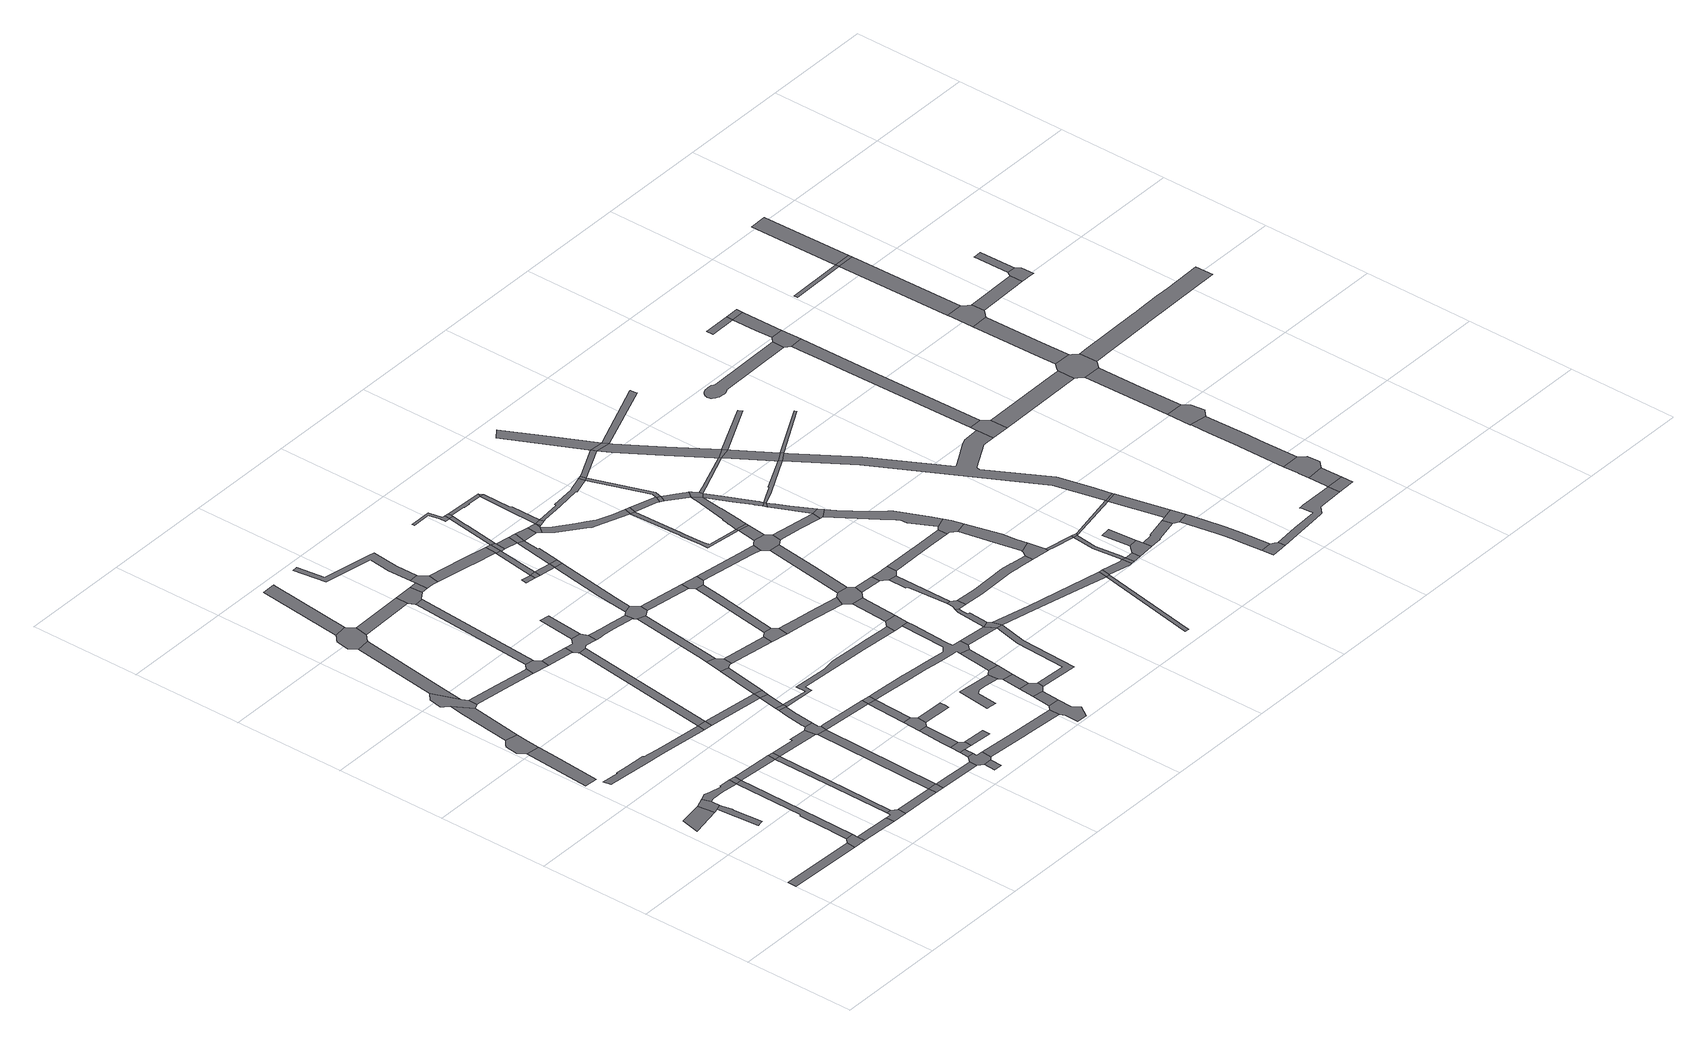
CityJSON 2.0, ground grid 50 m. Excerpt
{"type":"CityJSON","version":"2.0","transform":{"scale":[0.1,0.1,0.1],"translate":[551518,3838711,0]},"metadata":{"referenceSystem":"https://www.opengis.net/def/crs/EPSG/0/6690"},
"CityObjects":{
"road1":{"type":"Road","attributes":{"RoadStructureAttribute.sectionType":"1"},"geometry":[{"type":"MultiSurface","lod":"1","boundaries":[[[0,1,2,3,4]]]}]},
"road2":{"type":"Road","attributes":{"RoadStructureAttribute.sectionType":"1"},"geometry":[{"type":"MultiSurface","lod":"1","boundaries":[[[5,6,7,8]]]}]},
"road3":{"type":"Road","geometry":[{"type":"MultiSurface","lod":"1","boundaries":[[[9,10,11,12,13,14,15,16,17,18]]]}]},
"road4":{"type":"Road","geometry":[{"type":"MultiSurface","lod":"1","boundaries":[[[19,4,3,20,21,22]]]}]},
"road5":{"type":"Road","geometry":[{"type":"MultiSurface","lod":"1","boundaries":[[[23,5,8,18,17,24]]]}]},
"road6":{"type":"Road","attributes":{"RoadStructureAttribute.sectionType":"1"},"geometry":[{"type":"MultiSurface","lod":"1","boundaries":[[[25,26,27,28,29,30]]]}]},
"road7":{"type":"Road","geometry":[{"type":"MultiSurface","lod":"1","boundaries":[[[31,32,33,34,35,36,37,25,30,38,39]]]}]},
"road8":{"type":"Road","attributes":{"RoadStructureAttribute.sectionType":"1"},"geometry":[{"type":"MultiSurface","lod":"1","boundaries":[[[21,20,40,41]]]}]},
"road9":{"type":"Road","attributes":{"RoadStructureAttribute.sectionType":"1"},"geometry":[{"type":"MultiSurface","lod":"1","boundaries":[[[42,43,44,45,46,47,48,19,22,49,50]]]}]},
"road10":{"type":"Road","attributes":{"RoadStructureAttribute.sectionType":"1"},"geometry":[{"type":"MultiSurface","lod":"1","boundaries":[[[51,52,53,54,23,24,55,56,42,57]]]}]},
"road11":{"type":"Road","attributes":{"RoadStructureAttribute.sectionType":"1"},"geometry":[{"type":"MultiSurface","lod":"1","boundaries":[[[58,59,31,39,60]]]}]},
"road12":{"type":"Road","geometry":[{"type":"MultiSurface","lod":"1","boundaries":[[[57,42,50,61]]]}]},
"road13":{"type":"Road","geometry":[{"type":"MultiSurface","lod":"1","boundaries":[[[62,63,41,40,64,65,66,67]]]}]},
"road14":{"type":"Road","attributes":{"RoadStructureAttribute.sectionType":"1"},"geometry":[{"type":"MultiSurface","lod":"1","boundaries":[[[68,69,70,71,72,73,74,75,76,77,78,79,80,81,82]]]}]},
"road15":{"type":"Road","geometry":[{"type":"MultiSurface","lod":"1","boundaries":[[[83,84,85,86,87,88,89,58,60,90,91,92,93]]]}]},
"road16":{"type":"Road","attributes":{"RoadStructureAttribute.sectionType":"1"},"geometry":[{"type":"MultiSurface","lod":"1","boundaries":[[[94,61,50,95,96]]]}]},
"road17":{"type":"Road","attributes":{"RoadStructureAttribute.sectionType":"1"},"geometry":[{"type":"MultiSurface","lod":"1","boundaries":[[[95,97,62,67,98,99]]]}]},
"road18":{"type":"Road","attributes":{"RoadStructureAttribute.sectionType":"1"},"geometry":[{"type":"MultiSurface","lod":"1","boundaries":[[[100,66,65,101,102]]]}]},
"road19":{"type":"Road","attributes":{"RoadStructureAttribute.sectionType":"1"},"geometry":[{"type":"MultiSurface","lod":"1","boundaries":[[[103,104,105,83,93]]]}]},
"road20":{"type":"Road","geometry":[{"type":"MultiSurface","lod":"1","boundaries":[[[96,95,99,106]]]}]},
"road21":{"type":"Road","attributes":{"RoadStructureAttribute.sectionType":"1"},"geometry":[{"type":"MultiSurface","lod":"1","boundaries":[[[107,108,109,92,91,110,111,112]]]}]},
"road22":{"type":"Road","geometry":[{"type":"MultiSurface","lod":"1","boundaries":[[[102,101,113,114]]]}]},
"road23":{"type":"Road","geometry":[{"type":"MultiSurface","lod":"1","boundaries":[[[82,81,115,116]]]}]},
"road24":{"type":"Road","attributes":{"RoadStructureAttribute.sectionType":"1"},"geometry":[{"type":"MultiSurface","lod":"1","boundaries":[[[117,118,106,99,119,120]]]}]},
"road25":{"type":"Road","geometry":[{"type":"MultiSurface","lod":"1","boundaries":[[[121,122,123,124,125,126,127,128,129,130,105,104,131,132,133,134]]]}]},
"road26":{"type":"Road","attributes":{"RoadStructureAttribute.sectionType":"1"},"geometry":[{"type":"MultiSurface","lod":"1","boundaries":[[[135,102,114,136]]]}]},
"road27":{"type":"Road","attributes":{"RoadStructureAttribute.sectionType":"1"},"geometry":[{"type":"MultiSurface","lod":"1","boundaries":[[[137,138,139,114,113,140,141,142,143]]]}]},
"road28":{"type":"Road","geometry":[{"type":"MultiSurface","lod":"1","boundaries":[[[144,145,146,112,111,147,148,149,150]]]}]},
"road29":{"type":"Road","attributes":{"RoadStructureAttribute.sectionType":"1"},"geometry":[{"type":"MultiSurface","lod":"1","boundaries":[[[151,152,153,124,123]]]}]},
"road30":{"type":"Road","geometry":[{"type":"MultiSurface","lod":"1","boundaries":[[[154,120,119,135,136,155,156,157]]]}]},
"road31":{"type":"Road","attributes":{"RoadStructureAttribute.sectionType":"1"},"geometry":[{"type":"MultiSurface","lod":"1","boundaries":[[[116,115,158,159]]]}]},
"road32":{"type":"Road","attributes":{"RoadStructureAttribute.sectionType":"1"},"geometry":[{"type":"MultiSurface","lod":"1","boundaries":[[[160,82,116,161]]]}]},
"road33":{"type":"Road","attributes":{"RoadStructureAttribute.sectionType":"1"},"geometry":[{"type":"MultiSurface","lod":"1","boundaries":[[[162,163,164,165]]]}]},
"road34":{"type":"Road","attributes":{"RoadStructureAttribute.sectionType":"1"},"geometry":[{"type":"MultiSurface","lod":"1","boundaries":[[[166,167,168,169,154,157,170,171,172]]]}]},
"road35":{"type":"Road","geometry":[{"type":"MultiSurface","lod":"1","boundaries":[[[173,143,142,163,162,174,175,176,177]]]}]},
"road36":{"type":"Road","attributes":{"RoadStructureAttribute.sectionType":"1"},"geometry":[{"type":"MultiSurface","lod":"1","boundaries":[[[178,134,133,179,180]]]}]},
"road37":{"type":"Road","attributes":{"RoadStructureAttribute.sectionType":"1"},"geometry":[{"type":"MultiSurface","lod":"1","boundaries":[[[148,147,181,182,183]]]}]},
"road38":{"type":"Road","attributes":{"RoadStructureAttribute.sectionType":"1"},"geometry":[{"type":"MultiSurface","lod":"1","boundaries":[[[184,173,177,185]]]}]},
"road39":{"type":"Road","geometry":[{"type":"MultiSurface","lod":"1","boundaries":[[[186,166,172,187,188]]]}]},
"road40":{"type":"Road","attributes":{"RoadStructureAttribute.sectionType":"1"},"geometry":[{"type":"MultiSurface","lod":"1","boundaries":[[[189,190,144,150]]]}]},
"road41":{"type":"Road","geometry":[{"type":"MultiSurface","lod":"1","boundaries":[[[191,184,185,192,193,194]]]}]},
"road42":{"type":"Road","attributes":{"RoadStructureAttribute.sectionType":"1"},"geometry":[{"type":"MultiSurface","lod":"1","boundaries":[[[158,195,186,188,196,197]]]}]},
"road43":{"type":"Road","attributes":{"RoadStructureAttribute.sectionType":"1"},"geometry":[{"type":"MultiSurface","lod":"1","boundaries":[[[198,155,136,199,200,201]]]}]},
"road44":{"type":"Road","attributes":{"RoadStructureAttribute.sectionType":"1"},"geometry":[{"type":"MultiSurface","lod":"1","boundaries":[[[202,203,191,194,204]]]}]},
"road45":{"type":"Road","geometry":[{"type":"MultiSurface","lod":"1","boundaries":[[[159,158,197,205]]]}]},
"road46":{"type":"Road","geometry":[{"type":"MultiSurface","lod":"1","boundaries":[[[206,207,193,192]]]}]},
"road47":{"type":"Road","geometry":[{"type":"MultiSurface","lod":"1","boundaries":[[[208,209,183,182,210,160,161,211,212,213,214,215]]]}]},
"road48":{"type":"Road","geometry":[{"type":"MultiSurface","lod":"1","boundaries":[[[216,202,204,217,218,219,220]]]}]},
"road49":{"type":"Road","attributes":{"RoadStructureAttribute.sectionType":"1"},"geometry":[{"type":"MultiSurface","lod":"1","boundaries":[[[221,222,159,205,223]]]}]},
"road50":{"type":"Road","attributes":{"RoadStructureAttribute.sectionType":"1"},"geometry":[{"type":"MultiSurface","lod":"1","boundaries":[[[200,216,220,224]]]}]},
"road51":{"type":"Road","geometry":[{"type":"MultiSurface","lod":"1","boundaries":[[[225,178,180,226,227,190,189,228,229]]]}]},
"road52":{"type":"Road","geometry":[{"type":"MultiSurface","lod":"1","boundaries":[[[230,231,208,215]]]}]},
"road53":{"type":"Road","geometry":[{"type":"MultiSurface","lod":"1","boundaries":[[[201,200,224,232]]]}]},
"road54":{"type":"Road","geometry":[{"type":"MultiSurface","lod":"1","boundaries":[[[233,221,223,234,235,236,237]]]}]},
"road55":{"type":"Road","attributes":{"RoadStructureAttribute.sectionType":"1"},"geometry":[{"type":"MultiSurface","lod":"1","boundaries":[[[238,239,175,174,240,241,242,243]]]}]},
"road56":{"type":"Road","geometry":[{"type":"MultiSurface","lod":"1","boundaries":[[[244,245,246,218,217]]]}]},
"road57":{"type":"Road","attributes":{"RoadStructureAttribute.sectionType":"1"},"geometry":[{"type":"MultiSurface","lod":"1","boundaries":[[[247,248,225,229,249]]]}]},
"road58":{"type":"Road","attributes":{"RoadStructureAttribute.sectionType":"1"},"geometry":[{"type":"MultiSurface","lod":"1","boundaries":[[[250,251,252,253,254,255,256,257,258,259,260,261]]]}]},
"road59":{"type":"Road","attributes":{"RoadStructureAttribute.sectionType":"1"},"geometry":[{"type":"MultiSurface","lod":"1","boundaries":[[[262,263,264,265,214,213,266,267,268,269,270,271,272]]]}]},
"road60":{"type":"Road","geometry":[{"type":"MultiSurface","lod":"1","boundaries":[[[260,247,249,273,274,275,261]]]}]},
"road61":{"type":"Road","attributes":{"RoadStructureAttribute.sectionType":"1"},"geometry":[{"type":"MultiSurface","lod":"1","boundaries":[[[276,277,233,237,278]]]}]},
"road62":{"type":"Road","attributes":{"RoadStructureAttribute.sectionType":"1"},"geometry":[{"type":"MultiSurface","lod":"1","boundaries":[[[236,235,279,280]]]}]},
"road63":{"type":"Road","attributes":{"RoadStructureAttribute.sectionType":"1"},"geometry":[{"type":"MultiSurface","lod":"1","boundaries":[[[281,282,283,284,285,286,287,288,289,188,187,290,291,292,293,294,295]]]}]},
"road64":{"type":"Road","geometry":[{"type":"MultiSurface","lod":"1","boundaries":[[[296,297,298,299,300,272,271,301,302,276,278,303,304]]]}]},
"road65":{"type":"Road","attributes":{"RoadStructureAttribute.sectionType":"1"},"geometry":[{"type":"MultiSurface","lod":"1","boundaries":[[[305,306,307,308,309,310,311,312,313,314]]]}]},
"road66":{"type":"Road","geometry":[{"type":"MultiSurface","lod":"1","boundaries":[[[315,243,242,316,317,318,319,320,321]]]}]},
"road67":{"type":"Road","attributes":{"RoadStructureAttribute.sectionType":"1"},"geometry":[{"type":"MultiSurface","lod":"1","boundaries":[[[322,275,274,323,324,325,326]]]}]},
"road68":{"type":"Road","geometry":[{"type":"MultiSurface","lod":"1","boundaries":[[[327,328,329,330,331]]]}]},
"road69":{"type":"Road","geometry":[{"type":"MultiSurface","lod":"1","boundaries":[[[332,280,279,333,334,335]]]}]},
"road70":{"type":"Road","attributes":{"RoadStructureAttribute.sectionType":"1"},"geometry":[{"type":"MultiSurface","lod":"1","boundaries":[[[336,315,321,337]]]}]},
"road71":{"type":"Road","attributes":{"RoadStructureAttribute.sectionType":"1"},"geometry":[{"type":"MultiSurface","lod":"1","boundaries":[[[338,339,340,341,342,343,344,232,224,345,346,347,348,349,350,351,352,353,354,355,356,357,358,359,360]]]}]},
"road72":{"type":"Road","attributes":{"RoadStructureAttribute.sectionType":"1"},"geometry":[{"type":"MultiSurface","lod":"1","boundaries":[[[361,331,330,362]]]}]},
"road73":{"type":"Road","attributes":{"RoadStructureAttribute.sectionType":"1"},"geometry":[{"type":"MultiSurface","lod":"1","boundaries":[[[363,364,298,297,365,366]]]}]},
"road74":{"type":"Road","geometry":[{"type":"MultiSurface","lod":"1","boundaries":[[[367,336,337,368,369,370,371,372]]]}]},
"road75":{"type":"Road","attributes":{"RoadStructureAttribute.sectionType":"1"},"geometry":[{"type":"MultiSurface","lod":"1","boundaries":[[[373,331,361,374]]]}]},
"road76":{"type":"Road","attributes":{"RoadStructureAttribute.sectionType":"1"},"geometry":[{"type":"MultiSurface","lod":"1","boundaries":[[[361,362,363,375]]]}]},
"road77":{"type":"Road","attributes":{"RoadStructureAttribute.sectionType":"1"},"geometry":[{"type":"MultiSurface","lod":"1","boundaries":[[[376,367,372,377]]]}]},
"road78":{"type":"Road","attributes":{"RoadStructureAttribute.sectionType":"1"},"geometry":[{"type":"MultiSurface","lod":"1","boundaries":[[[304,303,378,379,380]]]}]},
"road79":{"type":"Road","geometry":[{"type":"MultiSurface","lod":"1","boundaries":[[[381,314,313,376,377,382]]]}]},
"road80":{"type":"Road","attributes":{"RoadStructureAttribute.sectionType":"1"},"geometry":[{"type":"MultiSurface","lod":"1","boundaries":[[[383,384,332,335,385,386]]]}]},
"road81":{"type":"Road","attributes":{"RoadStructureAttribute.sectionType":"1"},"geometry":[{"type":"MultiSurface","lod":"1","boundaries":[[[387,326,325,373,374,388]]]}]},
"road82":{"type":"Road","geometry":[{"type":"MultiSurface","lod":"1","boundaries":[[[375,363,366,389]]]}]},
"road83":{"type":"Road","geometry":[{"type":"MultiSurface","lod":"1","boundaries":[[[388,374,390,391,392,393]]]}]},
"road84":{"type":"Road","geometry":[{"type":"MultiSurface","lod":"1","boundaries":[[[353,381,382,354]]]}]},
"road85":{"type":"Road","attributes":{"RoadStructureAttribute.sectionType":"1"},"geometry":[{"type":"MultiSurface","lod":"1","boundaries":[[[394,395,375,389,396,397,398]]]}]},
"road86":{"type":"Road","attributes":{"RoadStructureAttribute.sectionType":"1"},"geometry":[{"type":"MultiSurface","lod":"1","boundaries":[[[392,391,394,399]]]}]},
"road87":{"type":"Road","attributes":{"RoadStructureAttribute.sectionType":"1"},"geometry":[{"type":"MultiSurface","lod":"1","boundaries":[[[400,401,334,333,402,403,404,405]]]}]},
"road88":{"type":"Road","geometry":[{"type":"MultiSurface","lod":"1","boundaries":[[[406,407,408,409,410,411,412,413,414,415,416]]]}]},
"road89":{"type":"Road","attributes":{"RoadStructureAttribute.sectionType":"1"},"geometry":[{"type":"MultiSurface","lod":"1","boundaries":[[[415,388,393,417,418,419]]]}]},
"road90":{"type":"Road","geometry":[{"type":"MultiSurface","lod":"1","boundaries":[[[380,379,383,386,420,421,422,423]]]}]},
"road91":{"type":"Road","geometry":[{"type":"MultiSurface","lod":"1","boundaries":[[[399,394,398,424]]]}]},
"road92":{"type":"Road","attributes":{"RoadStructureAttribute.sectionType":"1"},"geometry":[{"type":"MultiSurface","lod":"1","boundaries":[[[425,426,427,428,370,369,429,430,431]]]}]},
"road93":{"type":"Road","geometry":[{"type":"MultiSurface","lod":"1","boundaries":[[[432,295,294,433,338,360,434]]]}]},
"road94":{"type":"Road","geometry":[{"type":"MultiSurface","lod":"1","boundaries":[[[416,415,419,435,436]]]}]},
"road95":{"type":"Road","attributes":{"RoadStructureAttribute.sectionType":"1"},"geometry":[{"type":"MultiSurface","lod":"1","boundaries":[[[424,398,437,438,439]]]}]},
"road96":{"type":"Road","attributes":{"RoadStructureAttribute.sectionType":"1"},"geometry":[{"type":"MultiSurface","lod":"1","boundaries":[[[440,432,434,441]]]}]},
"road97":{"type":"Road","attributes":{"RoadStructureAttribute.sectionType":"1"},"geometry":[{"type":"MultiSurface","lod":"1","boundaries":[[[442,356,355,425,443]]]}]},
"road98":{"type":"Road","geometry":[{"type":"MultiSurface","lod":"1","boundaries":[[[444,445,439,438,446,447,448,449]]]}]},
"road99":{"type":"Road","attributes":{"RoadStructureAttribute.sectionType":"1"},"geometry":[{"type":"MultiSurface","lod":"1","boundaries":[[[449,448,450]]]}]},
"road100":{"type":"Road","geometry":[{"type":"MultiSurface","lod":"1","boundaries":[[[451,405,404,440,441,452,453,454]]]}]},
"road101":{"type":"Road","attributes":{"RoadStructureAttribute.sectionType":"1"},"geometry":[{"type":"MultiSurface","lod":"1","boundaries":[[[436,435,455,456,457,458,459,460]]]}]},
"road102":{"type":"Road","geometry":[{"type":"MultiSurface","lod":"1","boundaries":[[[461,449,450,462,463]]]}]},
"road103":{"type":"Road","attributes":{"RoadStructureAttribute.sectionType":"1"},"geometry":[{"type":"MultiSurface","lod":"1","boundaries":[[[464,465,423,422,466,467,468]]]}]},
"road104":{"type":"Road","geometry":[{"type":"MultiSurface","lod":"1","boundaries":[[[469,443,425,431,470]]]}]},
"road105":{"type":"Road","attributes":{"RoadStructureAttribute.sectionType":"1"},"geometry":[{"type":"MultiSurface","lod":"1","boundaries":[[[459,471,449,461,472,473,474]]]}]},
"road106":{"type":"Road","attributes":{"RoadStructureAttribute.sectionType":"1"},"geometry":[{"type":"MultiSurface","lod":"1","boundaries":[[[475,476,443,469,477,478,479,480]]]}]},
"road107":{"type":"Road","attributes":{"RoadStructureAttribute.sectionType":"1"},"geometry":[{"type":"MultiSurface","lod":"1","boundaries":[[[481,482,483,484,485,448,447,486,487,488,489,490,491]]]}]},
"road108":{"type":"Road","geometry":[{"type":"MultiSurface","lod":"1","boundaries":[[[460,459,474]]]}]},
"road109":{"type":"Road","attributes":{"RoadStructureAttribute.sectionType":"1"},"geometry":[{"type":"MultiSurface","lod":"1","boundaries":[[[453,452,492,493]]]}]},
"road110":{"type":"Road","geometry":[{"type":"MultiSurface","lod":"1","boundaries":[[[494,495,496,475,480,497,498]]]}]},
"road111":{"type":"Road","attributes":{"RoadStructureAttribute.sectionType":"1"},"geometry":[{"type":"MultiSurface","lod":"1","boundaries":[[[499,500,451,454,501,502]]]}]},
"road112":{"type":"Road","attributes":{"RoadStructureAttribute.sectionType":"1"},"geometry":[{"type":"MultiSurface","lod":"1","boundaries":[[[503,504,505,495,494,506]]]}]},
"road113":{"type":"Road","attributes":{"RoadStructureAttribute.sectionType":"1"},"geometry":[{"type":"MultiSurface","lod":"1","boundaries":[[[507,508,509,510,511,461,463,512,513,514,515,516]]]}]},
"road114":{"type":"Road","geometry":[{"type":"MultiSurface","lod":"1","boundaries":[[[517,518,493,492,519,503,506,520,521]]]}]},
"road115":{"type":"Road","geometry":[{"type":"MultiSurface","lod":"1","boundaries":[[[491,490,522,523]]]}]},
"road116":{"type":"Road","geometry":[{"type":"MultiSurface","lod":"1","boundaries":[[[524,525,468,467,526,527,499,502,528,529,530]]]}]},
"road117":{"type":"Road","attributes":{"RoadStructureAttribute.sectionType":"1"},"geometry":[{"type":"MultiSurface","lod":"1","boundaries":[[[490,531,532,533,534,535,536,537,538,539,540,541,542,543,544,545,522]]]}]},
"road118":{"type":"Road","attributes":{"RoadStructureAttribute.sectionType":"1"},"geometry":[{"type":"MultiSurface","lod":"1","boundaries":[[[537,524,530,546,547]]]}]},
"road119":{"type":"Road","attributes":{"RoadStructureAttribute.sectionType":"1"},"geometry":[{"type":"MultiSurface","lod":"1","boundaries":[[[548,523,522,549,550,551,552,553]]]}]},
"road120":{"type":"Road","geometry":[{"type":"MultiSurface","lod":"1","boundaries":[[[538,537,547,554]]]}]},
"road121":{"type":"Road","attributes":{"RoadStructureAttribute.sectionType":"1"},"geometry":[{"type":"MultiSurface","lod":"1","boundaries":[[[555,556,470,431,557,558,559,560,561]]]}]},
"road122":{"type":"Road","attributes":{"RoadStructureAttribute.sectionType":"1"},"geometry":[{"type":"MultiSurface","lod":"1","boundaries":[[[562,563,564,565,498,497,566,567,568,569,570,571]]]}]},
"road123":{"type":"Road","geometry":[{"type":"MultiSurface","lod":"1","boundaries":[[[553,552,572,573]]]}]},
"road124":{"type":"Road","attributes":{"RoadStructureAttribute.sectionType":"1"},"geometry":[{"type":"MultiSurface","lod":"1","boundaries":[[[574,575,576,577,578,579,580,581,582,538,554,583,584,585,586,587,588]]]}]},
"road125":{"type":"Road","geometry":[{"type":"MultiSurface","lod":"1","boundaries":[[[589,507,516,590]]]}]},
"road126":{"type":"Road","attributes":{"RoadStructureAttribute.sectionType":"1"},"geometry":[{"type":"MultiSurface","lod":"1","boundaries":[[[591,590,516,592,553,573]]]}]},
"road127":{"type":"Road","attributes":{"RoadStructureAttribute.sectionType":"1"},"geometry":[{"type":"MultiSurface","lod":"1","boundaries":[[[593,594,529,528,595,596,597]]]}]},
"road128":{"type":"Road","attributes":{"RoadStructureAttribute.sectionType":"1"},"geometry":[{"type":"MultiSurface","lod":"1","boundaries":[[[598,599,573,572,600,574,601]]]}]},
"road129":{"type":"Road","attributes":{"RoadStructureAttribute.sectionType":"1"},"geometry":[{"type":"MultiSurface","lod":"1","boundaries":[[[602,603,521,520,604,605,606,607]]]}]},
"road130":{"type":"Road","attributes":{"RoadStructureAttribute.sectionType":"1"},"geometry":[{"type":"MultiSurface","lod":"1","boundaries":[[[560,608,609,610]]]}]},
"road131":{"type":"Road","geometry":[{"type":"MultiSurface","lod":"1","boundaries":[[[611,601,574,588,612,613]]]}]},
"road132":{"type":"Road","attributes":{"RoadStructureAttribute.sectionType":"1"},"geometry":[{"type":"MultiSurface","lod":"1","boundaries":[[[614,615,616,612,588,617,618,619,620,621]]]}]},
"road133":{"type":"Road","attributes":{"RoadStructureAttribute.sectionType":"1"},"geometry":[{"type":"MultiSurface","lod":"1","boundaries":[[[622,623,589,590,624]]]}]},
"road134":{"type":"Road","geometry":[{"type":"MultiSurface","lod":"1","boundaries":[[[621,620,625,626]]]}]},
"road135":{"type":"Road","attributes":{"RoadStructureAttribute.sectionType":"1"},"geometry":[{"type":"MultiSurface","lod":"1","boundaries":[[[627,628,629,626,625,630,597,631]]]}]},
"road136":{"type":"Road","geometry":[{"type":"MultiSurface","lod":"1","boundaries":[[[631,597,596,632,633]]]}]},
"road137":{"type":"Road","geometry":[{"type":"MultiSurface","lod":"1","boundaries":[[[561,560,610,634,635]]]}]},
"road138":{"type":"Road","attributes":{"function":"3","RoadStructureAttribute.sectionType":"1"},"geometry":[{"type":"MultiSurface","lod":"1","boundaries":[[[636,637,638,639,622,640]]]}]},
"road139":{"type":"Road","attributes":{"RoadStructureAttribute.sectionType":"1"},"geometry":[{"type":"MultiSurface","lod":"1","boundaries":[[[641,642,643,644,645,646,647,633,632,648,649,650,651,652,653]]]}]},
"road140":{"type":"Road","attributes":{"RoadStructureAttribute.sectionType":"1"},"geometry":[{"type":"MultiSurface","lod":"1","boundaries":[[[654,655,613,612,656,657,658]]]}]},
"road141":{"type":"Road","geometry":[{"type":"MultiSurface","lod":"1","boundaries":[[[659,660,661,662,663,664,665,571,570,666,667]]]}]},
"road142":{"type":"Road","geometry":[{"type":"MultiSurface","lod":"1","boundaries":[[[622,624,668,640]]]}]},
"road143":{"type":"Road","attributes":{"RoadStructureAttribute.sectionType":"1"},"geometry":[{"type":"MultiSurface","lod":"1","boundaries":[[[669,670,671,635,634,672,673,674]]]}]},
"road144":{"type":"Road","attributes":{"RoadStructureAttribute.sectionType":"1"},"geometry":[{"type":"MultiSurface","lod":"1","boundaries":[[[675,676,677,678,679,662,661]]]}]},
"road145":{"type":"Road","geometry":[{"type":"MultiSurface","lod":"1","boundaries":[[[680,653,652,607,606,681,678,677]]]}]},
"road146":{"type":"Road","attributes":{"RoadStructureAttribute.sectionType":"1"},"geometry":[{"type":"MultiSurface","lod":"1","boundaries":[[[682,683,684,685,621,626,686,687]]]}]},
"road147":{"type":"Road","attributes":{"function":"3","RoadStructureAttribute.sectionType":"1"},"geometry":[{"type":"MultiSurface","lod":"1","boundaries":[[[624,688,689,690,691,654,692,693,694,695,668]]]}]},
"road148":{"type":"Road","geometry":[{"type":"MultiSurface","lod":"1","boundaries":[[[674,673,696,697]]]}]},
"road149":{"type":"Road","attributes":{"RoadStructureAttribute.sectionType":"1"},"geometry":[{"type":"MultiSurface","lod":"1","boundaries":[[[698,667,666,699,700,701,702]]]}]},
"road150":{"type":"Road","attributes":{"RoadStructureAttribute.sectionType":"1"},"geometry":[{"type":"MultiSurface","lod":"1","boundaries":[[[703,697,696,704]]]}]},
"road151":{"type":"Road","attributes":{"RoadStructureAttribute.sectionType":"1"},"geometry":[{"type":"MultiSurface","lod":"1","boundaries":[[[701,705,674,697,706,707,708]]]}]},
"road152":{"type":"Road","geometry":[{"type":"MultiSurface","lod":"1","boundaries":[[[692,654,658,709]]]}]},
"road153":{"type":"Road","geometry":[{"type":"MultiSurface","lod":"1","boundaries":[[[702,701,708,710]]]}]},
"road154":{"type":"Road","geometry":[{"type":"MultiSurface","lod":"1","boundaries":[[[711,712,703,704,713,714]]]}]},
"road155":{"type":"Road","attributes":{"function":"3","RoadStructureAttribute.sectionType":"1"},"geometry":[{"type":"MultiSurface","lod":"1","boundaries":[[[715,709,658,716,717,718,682,719]]]}]},
"road156":{"type":"Road","geometry":[{"type":"MultiSurface","lod":"1","boundaries":[[[720,721,712,711]]]}]},
"road157":{"type":"Road","geometry":[{"type":"MultiSurface","lod":"1","boundaries":[[[719,682,687,722]]]}]},
"road158":{"type":"Road","attributes":{"RoadStructureAttribute.sectionType":"1"},"geometry":[{"type":"MultiSurface","lod":"1","boundaries":[[[723,724,725,726,727,640,668]]]}]},
"road159":{"type":"Road","attributes":{"RoadStructureAttribute.sectionType":"1"},"geometry":[{"type":"MultiSurface","lod":"1","boundaries":[[[728,710,708,729]]]}]},
"road160":{"type":"Road","attributes":{"RoadStructureAttribute.sectionType":"1"},"geometry":[{"type":"MultiSurface","lod":"1","boundaries":[[[730,731,732,714,713,733,734,735]]]}]},
"road161":{"type":"Road","attributes":{"RoadStructureAttribute.sectionType":"1"},"geometry":[{"type":"MultiSurface","lod":"1","boundaries":[[[736,737,738,739,692,709]]]}]},
"road162":{"type":"Road","attributes":{"function":"3","RoadStructureAttribute.sectionType":"1"},"geometry":[{"type":"MultiSurface","lod":"1","boundaries":[[[740,741,742,743,744,745,746,747,748,722,687,749,750,751,728,752,753,754,755,756,757,758,759,760]]]}]},
"road163":{"type":"Road","geometry":[{"type":"MultiSurface","lod":"1","boundaries":[[[761,762,763,764,765,766,767,768,769]]]}]},
"road164":{"type":"Road","attributes":{"RoadStructureAttribute.sectionType":"1"},"geometry":[{"type":"MultiSurface","lod":"1","boundaries":[[[770,771,772,773,719,722]]]}]},
"road165":{"type":"Road","attributes":{"function":"3","RoadStructureAttribute.sectionType":"1"},"geometry":[{"type":"MultiSurface","lod":"1","boundaries":[[[774,775,776,777,778,779,780,781,782,783,764,763]]]}]},
"road166":{"type":"Road","geometry":[{"type":"MultiSurface","lod":"1","boundaries":[[[784,785,730,735,778,777]]]}]},
"road167":{"type":"Road","attributes":{"function":"3","RoadStructureAttribute.sectionType":"1"},"geometry":[{"type":"MultiSurface","lod":"1","boundaries":[[[786,729,785,784]]]}]},
"road168":{"type":"Road","geometry":[{"type":"MultiSurface","lod":"1","boundaries":[[[752,728,729,786]]]}]},
"road169":{"type":"Road","attributes":{"RoadStructureAttribute.sectionType":"1"},"geometry":[{"type":"MultiSurface","lod":"1","boundaries":[[[787,788,789,790,791,792,793,794,795,769,768,796,797,798,799,800,801]]]}]},
"road170":{"type":"Road","attributes":{"RoadStructureAttribute.sectionType":"1"},"geometry":[{"type":"MultiSurface","lod":"1","boundaries":[[[802,803,804,805,806,807,808,809,810,811,812,813,814,815,816,817,818,819,820,821,822,823,824,825,826,827,828,829,830,831,832,833,834]]]}]},
"road171":{"type":"Road","geometry":[{"type":"MultiSurface","lod":"1","boundaries":[[[835,836,760,759,837,838]]]}]},
"road172":{"type":"Road","attributes":{"RoadStructureAttribute.sectionType":"1"},"geometry":[{"type":"MultiSurface","lod":"1","boundaries":[[[839,840,841,842,843,844,845,846,847,836,835]]]}]},
"road173":{"type":"Road","geometry":[{"type":"MultiSurface","lod":"1","boundaries":[[[848,801,800,849]]]}]},
"road174":{"type":"Road","attributes":{"RoadStructureAttribute.sectionType":"1"},"geometry":[{"type":"MultiSurface","lod":"1","boundaries":[[[850,851,852,801,848]]]}]},
"road175":{"type":"Road","geometry":[{"type":"MultiSurface","lod":"1","boundaries":[[[853,854,855,856,857,851,850,858,859,860]]]}]},
"road176":{"type":"Road","geometry":[{"type":"MultiSurface","lod":"1","boundaries":[[[861,862,863,864]]]}]},
"road177":{"type":"Road","attributes":{"RoadStructureAttribute.sectionType":"1"},"geometry":[{"type":"MultiSurface","lod":"1","boundaries":[[[865,866,838,837,867,868]]]}]},
"road178":{"type":"Road","geometry":[{"type":"MultiSurface","lod":"1","boundaries":[[[869,870,871,834,833,842,841]]]}]},
"road179":{"type":"Road","attributes":{"RoadStructureAttribute.sectionType":"1"},"geometry":[{"type":"MultiSurface","lod":"1","boundaries":[[[872,873,874,875,876,877,878,879,855,854,880,881,882,883]]]}]},
"road180":{"type":"Road","attributes":{"RoadStructureAttribute.sectionType":"1"},"geometry":[{"type":"MultiSurface","lod":"1","boundaries":[[[884,864,885,871,870]]]}]},
"road181":{"type":"Road","geometry":[{"type":"MultiSurface","lod":"1","boundaries":[[[886,861,864,884]]]}]},
"road182":{"type":"Road","geometry":[{"type":"MultiSurface","lod":"1","boundaries":[[[887,888,872,883,889,890,891,892,893]]]}]},
"road183":{"type":"Road","attributes":{"RoadStructureAttribute.sectionType":"1"},"geometry":[{"type":"MultiSurface","lod":"1","boundaries":[[[894,895,896,887,893]]]}]},
"road184":{"type":"Road","geometry":[{"type":"MultiSurface","lod":"1","boundaries":[[[897,898,868,867,899,900,896,895,901,902,903,904]]]}]},
"road185":{"type":"Road","attributes":{"RoadStructureAttribute.sectionType":"1"},"geometry":[{"type":"MultiSurface","lod":"1","boundaries":[[[905,906,907,908,909,910,911,912,897,904]]]}]},
"road186":{"type":"Road","attributes":{"RoadStructureAttribute.sectionType":"1"},"geometry":[{"type":"MultiSurface","lod":"1","boundaries":[[[913,914,915,916]]]}]},
"road187":{"type":"Road","geometry":[{"type":"MultiSurface","lod":"1","boundaries":[[[917,918,919,920,911,910,921,922,923]]]}]},
"road188":{"type":"Road","attributes":{"RoadStructureAttribute.sectionType":"1"},"geometry":[{"type":"MultiSurface","lod":"1","boundaries":[[[924,916,925,919,918]]]}]},
"road189":{"type":"Road","geometry":[{"type":"MultiSurface","lod":"1","boundaries":[[[926,913,916,924]]]}]},
"road190":{"type":"Road","attributes":{"RoadStructureAttribute.sectionType":"1"},"geometry":[{"type":"MultiSurface","lod":"1","boundaries":[[[927,923,922,928]]]}]},
"road191":{"type":"Road","attributes":{"RoadStructureAttribute.sectionType":"1"},"geometry":[{"type":"MultiSurface","lod":"1","boundaries":[[[929,930,931,913,926]]]}]},
"road192":{"type":"Road","attributes":{"RoadStructureAttribute.sectionType":"1"},"geometry":[{"type":"MultiSurface","lod":"1","boundaries":[[[932,933,934,935,936,937,938,939,940,902,901,941,942,943,944,945,946,947]]]}]},
"road193":{"type":"Road","geometry":[{"type":"MultiSurface","lod":"1","boundaries":[[[948,949,927,928,950,951,952,953,954]]]}]},
"road194":{"type":"Road","geometry":[{"type":"MultiSurface","lod":"1","boundaries":[[[955,956,957,958,948,954]]]}]}
},
"vertices":[
[5,209,0],[4,168,0],[295,159,0],[345,156,0],[349,197,0],
[176,790,0],[68,773,0],[47,688,0],[186,716,0],
[208,719,0],[225,533,0],[225,531,0],[239,534,0],[253,537,0],[245,666,0],[245,678,0],[234,723,0],[233,728,0],[208,720,0],
[369,215,0],[402,154,0],[403,191,0],[404,214,0],
[223,808,0],[233,770,0],
[37,1513,0],[13,1208,0],[70,1203,0],[87,1395,0],[91,1442,0],[96,1506,0],
[52,1632,0],[39,1620,0],[32,1614,0],[22,1604,0],[13,1545,0],[21,1535,0],[25,1530,0],[101,1565,0],[109,1620,0],
[569,145,0],[570,184,0],
[384,768,0],[384,757,0],[382,453,0],[373,446,0],[371,325,0],[370,303,0],[370,284,0],[413,716,0],[414,768,0],
[334,808,0],[332,802,0],[277,814,0],[253,820,0],[256,776,0],[310,775,0],[386,805,0],
[95,1936,0],[84,1862,0],[143,1854,0],
[415,803,0],
[596,201,0],[596,183,0],[600,145,0],[640,144,0],[641,183,0],[618,200,0],
[407,1139,0],[367,1146,0],[300,1155,0],[300,1157,0],[300,1159,0],[213,1165,0],[153,1169,0],[152,1164,0],[75,1172,0],[81,1137,0],[214,1125,0],[261,1121,0],[364,1112,0],[583,1086,0],[587,1120,0],
[110,2051,0],[98,2040,0],[91,2033,0],[79,2024,0],[66,1965,0],[77,1954,0],[85,1946,0],[165,1866,0],[167,1867,0],[168,1907,0],[154,1934,0],
[439,801,0],[602,755,0],[604,791,0],
[599,453,0],[622,421,0],[627,753,0],
[793,178,0],[819,140,0],[820,177,0],
[169,2042,0],[227,2449,0],[166,2444,0],
[629,789,0],
[460,1866,0],[317,1886,0],[170,1907,0],[312,1847,0],[460,1826,0],[466,1866,0],
[859,138,0],[861,177,0],
[623,1082,0],[627,1118,0],
[741,792,0],[741,782,0],[825,737,0],[821,786,0],
[261,2551,0],[252,2562,0],[243,2574,0],[183,2569,0],[171,2557,0],[163,2549,0],[152,2538,0],[142,2479,0],[149,2468,0],[157,2457,0],[239,2463,0],[246,2470,0],[257,2482,0],[269,2540,0],
[832,732,0],[874,725,0],
[1035,168,0],[897,174,0],[861,175,0],[898,137,0],[1024,133,0],[1054,132,0],[1056,167,0],
[489,1886,0],[488,1885,0],[485,1883,0],[540,1814,0],[545,1854,0],[527,1877,0],[527,1880,0],
[288,2958,0],[289,2961,0],[228,2961,0],
[839,799,0],[881,755,0],[875,763,0],[878,795,0],
[879,1052,0],[885,1085,0],
[676,1773,0],[713,1773,0],
[1117,113,0],[1079,112,0],[1076,60,0],[1112,58,0],
[860,944,0],[853,903,0],[841,815,0],[841,813,0],[888,892,0],[890,903,0],[897,938,0],
[1078,192,0],[1132,125,0],[1135,171,0],[1105,173,0],[1106,191,0],
[517,2545,0],[509,2488,0],[518,2488,0],
[657,1798,0],[663,1797,0],[667,1837,0],
[1081,235,0],[1107,233,0],
[863,962,0],[901,938,0],[900,956,0],
[573,2462,0],[533,2459,0],
[1084,283,0],[1143,230,0],[1145,263,0],[1127,280,0],
[876,1039,0],[901,959,0],[917,1045,0],
[891,754,0],[892,723,0],[1108,706,0],[1111,738,0],
[1093,443,0],[1086,324,0],[1132,441,0],
[923,1078,0],
[1246,223,0],[1248,258,0],
[729,1854,0],[707,1831,0],[674,1777,0],[713,1776,0],[730,1786,0],[783,1779,0],[786,1820,0],[774,1849,0],
[1098,525,0],[1152,460,0],[1155,502,0],[1147,511,0],[1137,523,0],
[921,1279,0],[888,1100,0],[958,1269,0],
[1147,702,0],
[606,2547,0],[525,2475,0],[533,2460,0],[573,2467,0],[607,2490,0],
[791,2018,0],[747,2023,0],
[1149,735,0],
[935,1359,0],[975,1281,0],[988,1279,0],[992,1321,0],[975,1349,0],
[1371,154,0],[1339,156,0],[1335,110,0],[1352,109,0],[1512,97,0],[1511,144,0],
[1284,455,0],[1285,476,0],[1286,497,0],
[640,2548,0],[638,2548,0],[641,2491,0],
[680,2676,0],[694,2795,0],[668,2800,0],[450,2840,0],[434,2964,0],[411,2962,0],[432,2818,0],[648,2777,0],[650,2777,0],[639,2678,0],[640,2575,0],[681,2575,0],
[881,1806,0],[873,1807,0],[845,1812,0],[812,1816,0],[807,1776,0],[821,1775,0],[825,1775,0],[879,1771,0],[881,1771,0],[980,1756,0],[978,1793,0],
[675,2492,0],[699,2487,0],[709,2537,0],
[988,1742,0],[944,1407,0],[1023,1730,0],
[1193,1248,0],[1200,1293,0],
[1532,972,0],[1415,979,0],[1414,979,0],[1379,981,0],[1243,989,0],[1183,981,0],[1023,992,0],[1021,944,0],[906,955,0],[1041,929,0],[1043,964,0],[1376,943,0],[1417,940,0],[1545,930,0],[1548,971,0],
[1037,1814,0],[1035,1817,0],[996,1806,0],[995,1805,0],[980,1795,0],[981,1754,0],[987,1744,0],[1055,1747,0],[1060,1784,0],
[1503,475,0],[1388,484,0],[1370,336,0],[1393,334,0],[1415,331,0],[1425,424,0],[1445,436,0],[1485,432,0],[1546,426,0],[1545,471,0],
[1532,162,0],[1524,74,0],[1521,13,0],[1569,10,0],[1603,62,0],[1580,91,0],[1584,159,0],
[874,2508,0],[872,2455,0],[874,2454,0],[985,2434,0],[991,2487,0],
[910,2245,0],[908,2233,0],[906,2220,0],[952,2214,0],[956,2238,0],
[1225,1311,0],[1271,1237,0],[1278,1284,0],[1262,1306,0],
[1540,248,0],[1590,242,0],
[1589,928,0],[1578,720,0],[1554,699,0],[1497,705,0],[1365,719,0],[1336,721,0],[1187,732,0],[1173,700,0],[1328,686,0],[1377,682,0],[1426,677,0],[1466,672,0],[1516,667,0],[1571,662,0],[1588,660,0],[1586,641,0],[1629,633,0],[1648,654,0],[1650,693,0],[1608,697,0],[1610,735,0],[1619,900,0],[1620,926,0],
[981,2240,0],[977,2210,0],
[1054,2200,0],[1015,1957,0],[1044,1896,0],[1091,2193,0],
[1548,320,0],[1615,260,0],[1616,260,0],[1620,290,0],[1618,292,0],[1597,315,0],
[985,2432,0],[1007,2427,0],
[1058,2229,0],
[1557,408,0],[1606,401,0],
[1085,1743,0],[1266,1716,0],[1271,1754,0],
[1567,487,0],[1614,480,0],
[1283,1692,0],[1271,1609,0],[1305,1584,0],[1321,1687,0],
[1005,2485,0],[1016,2483,0],
[1096,2223,0],
[1016,2425,0],[1027,2423,0],[1032,2469,0],[1033,2475,0],
[1088,2413,0],[1059,2234,0],[1112,2324,0],[1107,2327,0],[1116,2399,0],
[1095,2459,0],
[1441,1260,0],[1393,1267,0],[1378,1221,0],[1436,1212,0],[1553,1195,0],[1577,1240,0],
[1041,2738,0],[1029,2801,0],[932,2800,0],[932,2794,0],[933,2788,0],[1015,2789,0],[1026,2739,0],[1027,2714,0],[1047,2713,0],[1050,2715,0],[1051,2738,0],
[1057,2632,0],[1059,2649,0],[1070,2710,0],
[1322,1688,0],[1341,1705,0],[1343,1707,0],[1348,1743,0],
[1129,2454,0],
[1805,638,0],[1801,622,0],[1775,512,0],[1762,282,0],[1790,247,0],[1802,509,0],[1833,635,0],
[1570,994,0],[1575,928,0],[1624,991,0],
[1071,2719,0],[1072,2737,0],
[1121,2399,0],[1186,2398,0],[1191,2444,0],
[1580,1165,0],[1635,1159,0],
[1778,681,0],[1780,681,0],
[1224,2438,0],[1220,2439,0],[1190,2394,0],[1201,2382,0],[1224,2412,0],[1230,2437,0],
[1234,2414,0],
[1602,1255,0],[1661,1185,0],[1670,1226,0],[1653,1250,0],
[1144,2717,0],[1144,2715,0],[1171,2714,0],[1171,2716,0],[1236,2712,0],[1245,2731,0],
[1258,2440,0],[1252,2419,0],[1267,2423,0],
[1599,1706,0],[1596,1707,0],[1593,1667,0],[1634,1660,0],[1641,1700,0],
[1808,690,0],[1820,674,0],
[1233,2577,0],[1261,2576,0],[1254,2583,0],[1256,2711,0],
[1799,838,0],[1790,817,0],[1815,781,0],[1805,782,0],[1807,814,0],[1812,829,0],
[1465,2245,0],[1396,2271,0],[1363,2294,0],[1330,2318,0],[1244,2380,0],[1234,2343,0],[1330,2267,0],[1347,2254,0],[1364,2248,0],[1508,2196,0],[1518,2230,0],
[1763,1181,0],[1765,1220,0],
[1829,887,0],[1809,887,0],[1809,859,0],[1850,828,0],[1851,870,0],
[1656,1630,0],[1629,1442,0],[1679,1434,0],[1706,1626,0],
[1791,1157,0],[1789,1074,0],[1799,1069,0],[1829,1152,0],
[1564,2495,0],[1490,2473,0],[1489,2471,0],[1373,2459,0],[1374,2452,0],[1275,2425,0],[1382,2437,0],[1492,2450,0],[1493,2446,0],[1570,2469,0],
[1825,1217,0],[1809,1218,0],[1786,1162,0],[1853,1172,0],[1854,1217,0],
[1528,2190,0],[1538,2224,0],
[1668,1718,0],[1653,1708,0],[1644,1647,0],[1645,1645,0],[1734,1644,0],[1741,1686,0],[1721,1713,0],
[1515,2031,0],[1515,1986,0],[1516,1964,0],[1516,1951,0],[1519,1861,0],[1519,1826,0],[1682,1805,0],[1682,1818,0],[1542,1834,0],[1537,1862,0],[1533,1951,0],[1533,1954,0],[1533,1975,0],[1533,1991,0],[1532,2029,0],
[1721,1715,0],[1732,1798,0],
[1649,2192,0],[1624,2166,0],[1625,2166,0],[1631,2164,0],[1640,2158,0],[1655,2188,0],
[1734,1811,0],
[2200,594,0],[1992,634,0],[1985,601,0],[2192,555,0],[2316,527,0],[2328,524,0],[2336,567,0],
[2170,861,0],[2167,861,0],[2117,867,0],[1947,863,0],[1943,823,0],[2117,826,0],[2163,821,0],[2166,821,0],[2239,814,0],[2240,853,0],
[1654,2148,0],[1669,2178,0],
[1739,2086,0],[1737,2075,0],[1732,2048,0],[1713,1955,0],[1701,1898,0],[1699,1898,0],[1694,1873,0],[1692,1865,0],[1690,1853,0],[1738,1839,0],[1739,1844,0],[1740,1851,0],[1752,1949,0],[1752,1951,0],[1765,2049,0],
[1579,2500,0],[1584,2475,0],
[1678,2210,0],[1661,2210,0],
[1943,1656,0],[1833,1672,0],[1841,1629,0],[1940,1615,0],[1946,1656,0],
[1753,2117,0],[1739,2126,0],[1733,2090,0],[1759,2114,0],
[2028,1216,0],[1991,1216,0],[2017,1173,0],[2062,1173,0],[2163,1173,0],[2163,1215,0],
[2237,64,0],[2257,64,0],[2344,523,0],
[1766,2104,0],[1787,2066,0],[1782,2079,0],
[1879,1865,0],[1874,1880,0],[1817,2003,0],[1815,1942,0],[1849,1870,0],[1851,1865,0],[1865,1835,0],[1884,1847,0],
[1738,2576,0],[1589,2503,0],[1749,2557,0],
[1872,1820,0],[1889,1838,0],
[1930,1758,0],[1905,1808,0],[1894,1828,0],[1878,1805,0],[1981,1663,0],
[1954,1613,0],[1994,1639,0],
[2345,525,0],[2352,564,0],
[1719,2737,0],[1616,2938,0],[1575,2907,0],[1734,2584,0],[1802,2574,0],
[2215,1291,0],[2153,1428,0],[2140,1442,0],[2123,1460,0],[2098,1492,0],[2090,1500,0],[2019,1599,0],[2080,1431,0],[2114,1382,0],[2124,1370,0],[2124,1337,0],[2180,1231,0],[2230,1249,0],
[2004,2165,0],[1819,2093,0],[1819,2079,0],[2009,2156,0],[2010,2156,0],
[2323,824,0],[2323,825,0],[2311,896,0],[2259,880,0],[2254,879,0],[2255,873,0],[2248,863,0],[2323,806,0],[2324,821,0],
[1815,2549,0],
[2448,548,0],[2442,548,0],[2434,548,0],[2445,503,0],[2457,504,0],[2454,548,0],
[2302,947,0],[2296,1013,0],[2256,1165,0],[2204,1152,0],[2234,999,0],
[2242,1217,0],[2176,1173,0],
[2132,1975,0],[1976,1898,0],[1976,1893,0],[1919,1865,0],[1954,1866,0],[2141,1963,0],
[1776,2505,0],[1889,2336,0],[1996,2178,0],[1996,2177,0],[2054,2190,0],[1935,2367,0],[1821,2537,0],[1818,2544,0],
[2472,505,0],[2470,544,0],
[2325,821,0],[2326,806,0],[2347,802,0],[2450,783,0],[2451,796,0],
[2511,547,0],[2513,508,0],
[2440,683,0],[2468,566,0],[2456,683,0],[2467,781,0],
[2067,2170,0],
[2477,791,0],
[2586,586,0],[2541,580,0],[2591,514,0],[2589,555,0],
[2072,2163,0],[2011,2155,0],[2014,2151,0],[2125,1986,0],[2179,2003,0],
[2575,712,0],[2530,708,0],
[2187,1992,0],
[2141,2675,0],[2138,2690,0],[2136,2705,0],[2133,2704,0],[1804,2574,0],
[2715,840,0],[2717,830,0],
[2749,592,0],[2647,568,0],[2647,563,0],[2647,518,0],[2650,523,0],[2759,547,0],
[2302,2287,0],[2297,2295,0],[2292,2304,0],[2055,2190,0],
[2686,1509,0],[2658,1497,0],[2620,1475,0],[2598,1462,0],[2548,1434,0],[2530,1425,0],[2529,1427,0],[2354,1743,0],[2194,1980,0],[2307,1716,0],[2665,1061,0],[2712,855,0],[2768,852,0],[2762,880,0],[2751,932,0],[2717,1085,0],[2572,1345,0],[2575,1361,0],[2706,1431,0],[2765,1432,0],[2764,1514,0],
[2904,163,0],[2904,164,0],[2889,175,0],[2835,170,0],[2840,117,0],[2895,122,0],[2901,123,0],[2916,124,0],[2913,156,0],
[2429,2125,0],[2427,2130,0],[2426,2135,0],[2425,2135,0],
[2876,309,0],[2868,375,0],[2852,475,0],[2836,545,0],[2784,534,0],[2784,532,0],[2812,375,0],[2816,349,0],[2822,305,0],[2825,266,0],
[2822,608,0],[2770,597,0],
[2771,842,0],
[3187,236,0],[3165,236,0],[3152,235,0],[3142,235,0],[3144,225,0],[3149,183,0],[3150,181,0],[3150,175,0],[3028,167,0],[3160,147,0],[3167,148,0],[3168,148,0],[3198,178,0],[3320,182,0],[3319,237,0],
[2374,2477,0],[2361,2483,0],[2356,2485,0],[2347,2486,0],[2339,2487,0],[2332,2486,0],[2322,2485,0],[2314,2482,0],[2307,2479,0],[2300,2474,0],[2298,2472,0],[2292,2466,0],[2289,2461,0],[2289,2459,0],[2287,2452,0],[2287,2448,0],[2288,2441,0],[2290,2435,0],[2294,2430,0],[2299,2425,0],[2305,2421,0],[2310,2418,0],[2319,2414,0],[2327,2413,0],[2335,2412,0],[2345,2411,0],[2354,2413,0],[2360,2414,0],[2361,2415,0],[2367,2418,0],[2372,2422,0],[2726,2428,0],[2725,2482,0],
[2822,1543,0],[2764,1542,0],[2849,1433,0],[2848,1513,0],
[2814,2042,0],[2811,2247,0],[2809,2409,0],[2748,2408,0],[2749,2371,0],[2750,2324,0],[2751,2262,0],[2753,2163,0],[2756,1986,0],
[3400,238,0],[3401,184,0],
[3398,336,0],[3317,329,0],[3319,249,0],
[3413,434,0],[3396,452,0],[3314,451,0],[3316,383,0],[3316,380,0],[3415,355,0],[3427,368,0],[3422,425,0],
[2743,2722,0],[2622,2721,0],[2623,2691,0],[2743,2692,0],
[3262,1516,0],[3220,1517,0],[3264,1438,0],[3263,1517,0],
[2808,2449,0],[2807,2504,0],[2747,2503,0],
[3305,902,0],[3305,892,0],[3307,814,0],[3308,754,0],[3309,694,0],[3311,631,0],[3313,537,0],[3314,478,0],[3391,631,0],[3390,688,0],[3387,816,0],[3385,892,0],
[2805,2693,0],[2745,2581,0],
[2804,2723,0],
[3303,1012,0],[3303,1011,0],[3396,904,0],[3413,920,0],[3408,983,0],[3402,990,0],[3384,1011,0],
[3379,1207,0],[3375,1408,0],[3294,1408,0],
[3291,1552,0],[3272,1530,0],[3266,1438,0],[3273,1430,0],[3402,1441,0],[3402,1523,0],[3381,1542,0],[3371,1551,0],
[3371,1552,0],[3371,1564,0],[3368,1684,0],[3368,1685,0],[3363,1951,0],[3363,1952,0],[3283,1950,0],[3290,1630,0],
[3271,2613,0],[3012,2609,0],[3012,2591,0],[3271,2596,0],
[3381,2055,0],[3361,2074,0],[3281,2073,0],[3282,2050,0],[3384,1975,0],[3393,1985,0],[3391,2044,0],
[3350,2597,0],[3277,2271,0],
[3350,2615,0],
[3631,2050,0],[3632,1991,0],
[3342,3022,0],[3263,3019,0],[3270,2624,0],
[4124,1537,0],[3950,1533,0],[3881,1532,0],[3880,1532,0],[3774,1530,0],[3773,1530,0],[3739,1529,0],[3738,1529,0],[3434,1524,0],[3520,1444,0],[3723,1449,0],[3724,1449,0],[3739,1449,0],[3860,1452,0],[3897,1453,0],[4126,1457,0],
[3644,2070,0],[3643,2069,0],[3688,1992,0],[3702,1992,0],[3701,2051,0],[3684,2068,0],[3684,2070,0],
[3682,2135,0],[3680,2235,0],[3661,2235,0],[3642,2235,0]
]}
